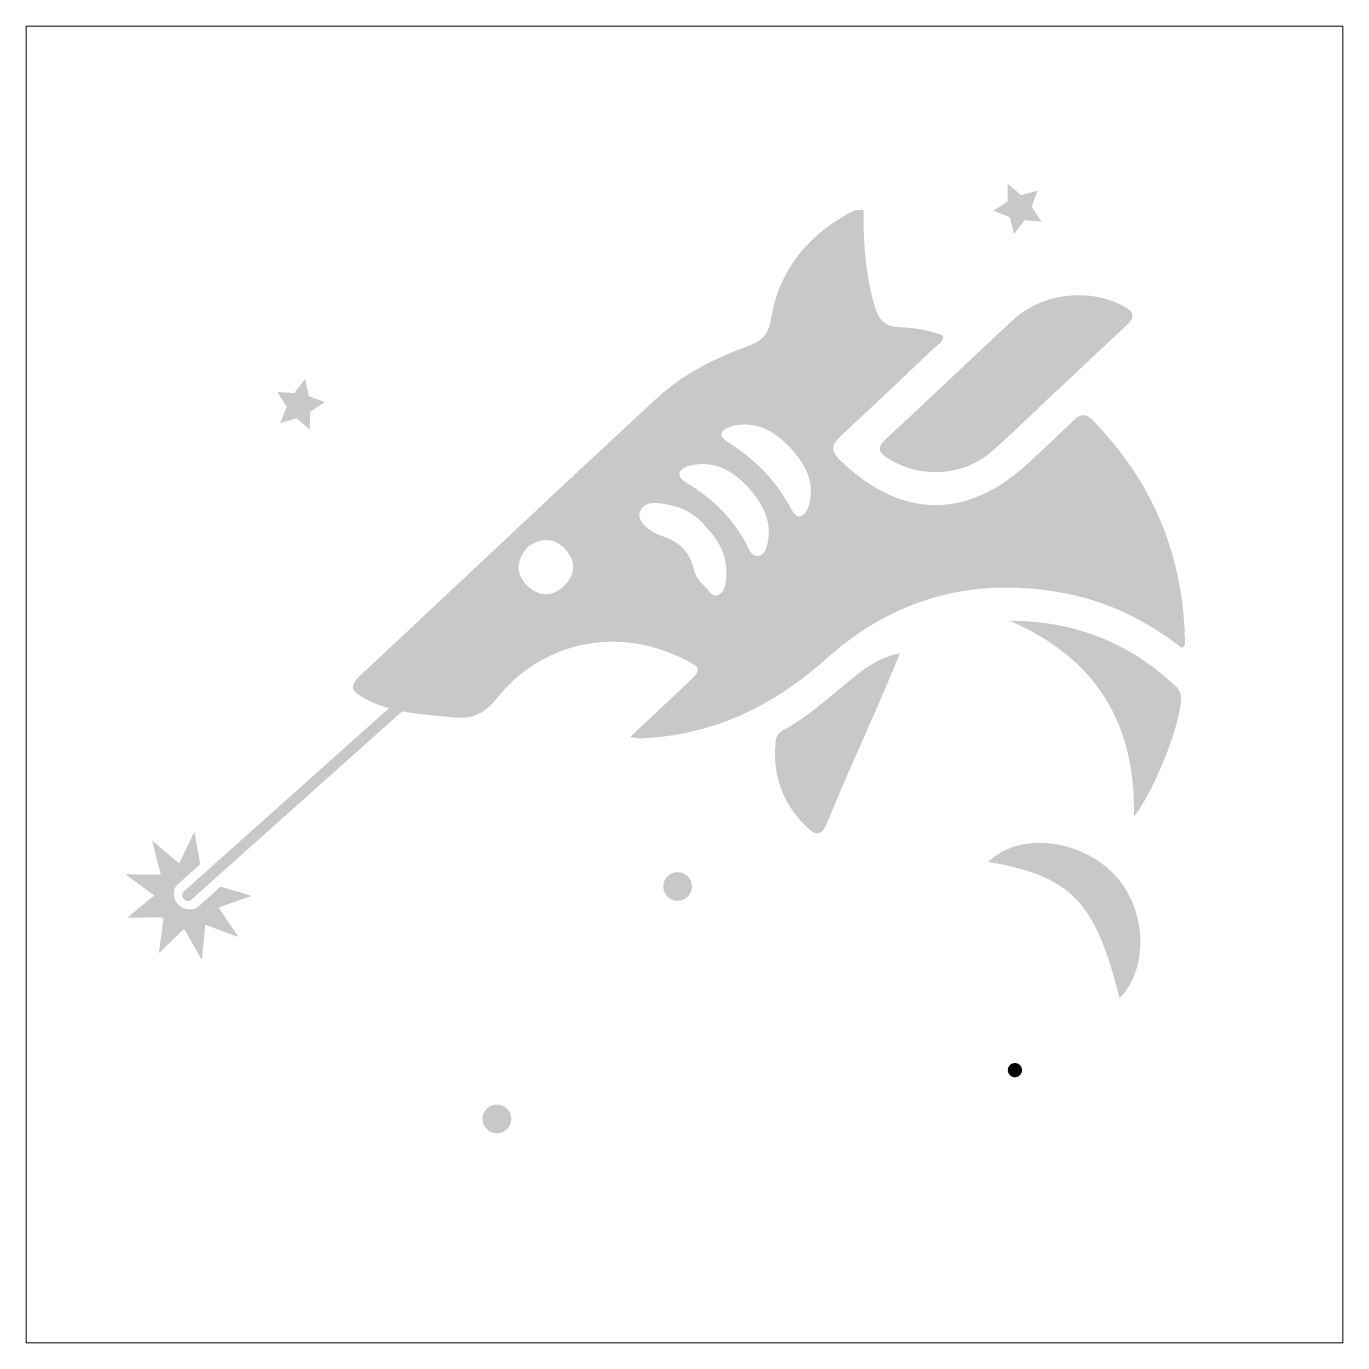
# Paper-space layout 'Layout1' of a CAD drawing. Header units: millimetres. Extents: x 0 to 190, y 0 to 190.
# The model-space entities are those that its viewports show. They can reach past a viewport. Long polylines and large blocks are cut down to what shows.
import ezdxf

# ---------------------------------------------------------------- set-up
doc = ezdxf.new("R2010")
doc.units = ezdxf.units.MM

msp = doc.modelspace()

# ---------------------------------------------------------------- hatches: boundary and pattern name
at = {"true_color": 0x000000, "transparency": 33554687}
for points in [[(146.91, 162.24), (144.45, 162.43), (142.97, 160.44), (142.3, 162.91), (139.96, 163.82), (142.01, 165.16), (142.04, 167.7), (143.98, 166.06), (146.34, 166.73), (145.49, 164.37)], [(40.98, 132.17), (39.11, 133.79), (36.74, 133.07), (37.68, 135.46), (36.33, 137.58), (38.78, 137.43), (40.33, 139.46), (40.91, 136.98), (43.2, 136.11), (41.11, 134.73)]]:
    msp.add_hatch(color=18, dxfattribs=at).paths.add_polyline_path(points, flags=0)
h = msp.add_hatch(color=18, dxfattribs=at)
edge = h.paths.add_edge_path(flags=0)
edge.add_spline(control_points=[(154.29, 133.53), (163.12, 124.49), (167.56, 113.68), (167.68, 101.08), (167.68, 100.94), (167.49, 100.8), (167.28, 100.51), (162.26, 104.41), (156.67, 107.22), (150.42, 108.43), (137.38, 110.95), (125.76, 107.9), (115.84, 99.04), (108.13, 92.14), (99.36, 87.85), (88.87, 87.46), (88.6, 87.45), (88.34, 87.52), (87.37, 87.64), (90.2, 90.3), (92.7, 92.64), (95.19, 95), (97.93, 97.58), (97.93, 97.59), (94.63, 99.17), (85.26, 103.66), (74.53, 101.36), (68.1, 93.26), (66.37, 91.08), (64.55, 90.17), (61.75, 90.49), (57.34, 90.98), (52.88, 91.06), (48.84, 93.29), (47.14, 94.23), (46.62, 94.96), (48.27, 96.51), (62.62, 109.9), (76.87, 123.4), (91.29, 136.72), (95.04, 140.18), (99.67, 142.48), (104.48, 144.24), (106.41, 144.94), (107.38, 145.88), (107.74, 148.06), (108.82, 154.75), (112.59, 159.72), (118.45, 163.12), (119.21, 163.56), (120.01, 164.14), (121.2, 163.88), (121.09, 159.18), (121.46, 154.52), (122.79, 149.96), (123.35, 148.03), (124.21, 147), (126.4, 146.95), (128.49, 146.9), (130.61, 146.53), (132.63, 145.77), (132.78, 144.78), (131.94, 144.49), (131.46, 144.03), (126.96, 139.75), (122.47, 135.47), (117.91, 131.27), (116.54, 130.01), (116.3, 129.11), (117.78, 127.69), (126.68, 119.13), (136.21, 119.03), (145.24, 127.5), (147.33, 129.47), (149.44, 131.42), (151.5, 133.41), (152.43, 134.31), (153.21, 134.63), (154.29, 133.53)], knot_values=[0, 0, 0, 0, 1, 1, 1, 2, 2, 2, 3, 3, 3, 4, 4, 4, 5, 5, 5, 6, 6, 6, 7, 7, 7, 8, 8, 8, 9, 9, 9, 10, 10, 10, 11, 11, 11, 12, 12, 12, 13, 13, 13, 14, 14, 14, 15, 15, 15, 16, 16, 16, 17, 17, 17, 18, 18, 18, 19, 19, 19, 20, 20, 20, 21, 21, 21, 22, 22, 22, 23, 23, 23, 24, 24, 24, 25, 25, 25, 26, 26, 26, 26], degree=3, periodic=1)
edge = h.paths.add_edge_path(flags=0)
edge.add_spline(control_points=[(101.22, 110.11), (101.67, 113.17), (100.62, 115.73), (98.32, 118.1), (97.17, 119.54), (95.48, 120.68), (93.44, 121.15), (91.74, 121.53), (89.31, 122.03), (88.77, 120.2), (88.35, 118.79), (90.28, 117.3), (92.06, 116.72), (94.44, 115.95), (96.08, 114.4), (96.59, 111.93), (96.84, 110.72), (97.64, 110.01), (98.39, 109.22), (98.86, 108.72), (99.28, 107.84), (100.17, 108.24), (100.89, 108.57), (101.11, 109.38), (101.22, 110.11)], knot_values=[0, 0, 0, 0, 1, 1, 1, 2, 2, 2, 3, 3, 3, 4, 4, 4, 5, 5, 5, 6, 6, 6, 7, 7, 7, 8, 8, 8, 8], degree=3, periodic=1)
edge = h.paths.add_edge_path(flags=0)
edge.add_spline(control_points=[(77.92, 109.61), (79.49, 111.18), (79.55, 113.08), (78.09, 114.72), (76.48, 116.54), (74.52, 116.56), (72.57, 115.16), (70.95, 113.33), (70.72, 111.35), (72.43, 109.62), (74.1, 107.92), (76.16, 107.84), (77.92, 109.61)], knot_values=[0, 0, 0, 0, 1, 1, 1, 2, 2, 2, 3, 3, 3, 4, 4, 4, 4], degree=3, periodic=1)
edge = h.paths.add_edge_path(flags=0)
edge.add_spline(control_points=[(113.29, 121.29), (114.15, 124.62), (112.7, 127.21), (110.4, 129.68), (108.2, 131.9), (105.6, 133.52), (102.11, 132.64), (100.8, 132.31), (99.85, 131.38), (101.37, 130.43), (105.39, 127.93), (108.52, 124.79), (110.74, 120.56), (111.7, 118.73), (112.87, 119.7), (113.29, 121.29)], knot_values=[0, 0, 0, 0, 1, 1, 1, 2, 2, 2, 3, 3, 3, 4, 4, 4, 5, 5, 5, 5], degree=3, periodic=1)
edge = h.paths.add_edge_path(flags=0)
edge.add_spline(control_points=[(107.27, 115.65), (107.94, 118.86), (106.67, 121.4), (104.17, 124.1), (102.28, 126.01), (99.73, 127.73), (96.23, 126.97), (94.52, 126.6), (93.75, 125.51), (95.47, 124.48), (99.47, 122.09), (102.58, 119.01), (104.59, 114.8), (104.82, 114.31), (105.32, 113.62), (106.11, 113.9), (106.89, 114.18), (107.11, 114.89), (107.27, 115.65)], knot_values=[0, 0, 0, 0, 1, 1, 1, 2, 2, 2, 3, 3, 3, 4, 4, 4, 5, 5, 5, 6, 6, 6, 6], degree=3, periodic=1)
h = msp.add_hatch(color=18, dxfattribs=at)
edge = h.paths.add_edge_path(flags=0)
edge.add_spline(control_points=[(149.24, 137.88), (146.14, 134.96), (143.09, 131.99), (139.92, 129.14), (135.79, 125.42), (129.67, 124.97), (124.94, 127.83), (123.47, 128.73), (122.84, 129.37), (124.47, 130.86), (130.67, 136.55), (136.72, 142.41), (142.92, 148.12), (147.1, 151.96), (153.96, 152.64), (158.77, 150.02), (160.36, 149.15), (160.55, 148.42), (159.18, 147.17), (155.83, 144.11), (152.56, 140.97), (149.25, 137.86), (149.25, 137.87), (149.24, 137.87), (149.24, 137.88)], knot_values=[0, 0, 0, 0, 1, 1, 1, 2, 2, 2, 3, 3, 3, 4, 4, 4, 5, 5, 5, 6, 6, 6, 7, 7, 7, 8, 8, 8, 8], degree=3, periodic=1)
h = msp.add_hatch(color=18, dxfattribs=at)
edge = h.paths.add_edge_path(flags=0)
edge.add_spline(control_points=[(23.37, 63.93), (23.15, 63.93), (22.93, 64.02), (22.77, 64.2), (22.47, 64.53), (22.49, 65.05), (22.83, 65.34), (22.83, 65.34), (69.53, 107.05), (69.53, 107.05), (69.86, 107.35), (70.38, 107.33), (70.68, 106.99), (70.98, 106.66), (70.95, 106.15), (70.61, 105.85), (70.61, 105.85), (23.91, 64.14), (23.91, 64.14), (23.76, 64), (23.56, 63.93), (23.37, 63.93)], knot_values=[0, 0, 0, 0, 1, 1, 1, 2, 2, 2, 3, 3, 3, 4, 4, 4, 5, 5, 5, 6, 6, 6, 7, 7, 7, 7], degree=3, periodic=1)
h = msp.add_hatch(color=18, dxfattribs=at)
edge = h.paths.add_edge_path(flags=0)
edge.add_spline(control_points=[(142.32, 104.47), (151.61, 104.48), (159.62, 101.35), (166.35, 94.98), (166.92, 94.44), (167.16, 93.87), (167.12, 93.04), (166.88, 89.07), (163.24, 79.85), (160.27, 76.11), (160.63, 89.65), (154.72, 99.1), (142.32, 104.47)], knot_values=[0, 0, 0, 0, 1, 1, 1, 2, 2, 2, 3, 3, 3, 4, 4, 4, 4], degree=3, periodic=1)
h = msp.add_hatch(color=18, dxfattribs=at)
edge = h.paths.add_edge_path(flags=0)
edge.add_spline(control_points=[(126.45, 99.78), (125.35, 97.19), (124.42, 94.93), (123.45, 92.69), (120.95, 86.93), (118.32, 81.22), (115.97, 75.39), (115.02, 73.04), (114.15, 73.42), (112.75, 74.81), (109.46, 78.08), (108.05, 82.02), (108.4, 86.62), (108.46, 87.4), (108.6, 88.15), (109.32, 88.53), (113.63, 90.8), (117.02, 94.27), (120.85, 97.16), (122.35, 98.3), (124.05, 99.27), (126.45, 99.78)], knot_values=[0, 0, 0, 0, 1, 1, 1, 2, 2, 2, 3, 3, 3, 4, 4, 4, 5, 5, 5, 6, 6, 6, 7, 7, 7, 7], degree=3, periodic=1)
h = msp.add_hatch(color=18, dxfattribs=at)
edge = h.paths.add_edge_path(flags=0)
edge.add_spline(control_points=[(30.62, 58.73), (30.05, 58.92), (29.51, 59.14), (28.96, 59.34), (28.32, 59.58), (27.67, 59.82), (27.03, 60.07), (26.7, 60.19), (26.38, 60.32), (26.06, 60.44), (25.93, 60.49), (25.88, 60.46), (25.88, 60.32), (25.87, 59.91), (25.79, 59.51), (25.76, 59.1), (25.72, 58.43), (25.63, 57.76), (25.56, 57.09), (25.53, 56.84), (25.53, 56.58), (25.49, 56.33), (25.46, 56.08), (25.44, 55.83), (25.42, 55.58), (25.42, 55.55), (25.42, 55.52), (25.38, 55.51), (25.35, 55.51), (25.34, 55.54), (25.32, 55.55), (25.22, 55.65), (25.18, 55.78), (25.11, 55.9), (24.94, 56.18), (24.78, 56.46), (24.62, 56.75), (24.48, 57), (24.34, 57.26), (24.2, 57.51), (24.06, 57.75), (23.92, 57.98), (23.78, 58.22), (23.63, 58.48), (23.47, 58.75), (23.32, 59.02), (23.18, 59.26), (23.05, 59.5), (22.91, 59.74), (22.86, 59.84), (22.79, 59.83), (22.72, 59.76), (22.47, 59.53), (19.7, 56.88), (19.41, 56.59), (19.38, 56.56), (19.35, 56.53), (19.33, 56.49), (19.31, 56.46), (19.3, 56.43), (19.25, 56.44), (19.2, 56.45), (19.21, 56.49), (19.21, 56.53), (19.23, 56.72), (19.25, 56.9), (19.27, 57.09), (19.33, 57.54), (19.39, 57.99), (19.46, 58.44), (19.51, 58.86), (19.57, 59.28), (19.63, 59.71), (19.7, 60.26), (19.85, 61.39), (19.85, 61.39), (19.85, 61.39), (19.49, 61.59), (19.38, 61.58), (18.78, 61.57), (18.18, 61.55), (17.57, 61.54), (16.88, 61.53), (16.19, 61.53), (15.51, 61.5), (15.27, 61.49), (15.04, 61.5), (14.8, 61.49), (14.77, 61.49), (14.72, 61.47), (14.71, 61.52), (14.7, 61.56), (14.74, 61.58), (14.76, 61.6), (15.02, 61.83), (15.26, 62.08), (15.54, 62.27), (15.96, 62.56), (16.29, 62.95), (16.7, 63.24), (17.14, 63.55), (17.5, 63.93), (17.92, 64.25), (18.09, 64.38), (18.26, 64.51), (18.43, 64.65), (18.48, 64.69), (18.5, 64.72), (18.42, 64.77), (17.75, 65.28), (17.07, 65.77), (16.39, 66.27), (16.07, 66.51), (15.76, 66.76), (15.42, 66.99), (15.11, 67.2), (14.83, 67.45), (14.51, 67.64), (14.47, 67.67), (14.43, 67.69), (14.45, 67.74), (14.47, 67.79), (14.52, 67.78), (14.56, 67.78), (15.05, 67.74), (15.54, 67.77), (16.03, 67.75), (16.61, 67.73), (17.19, 67.72), (17.77, 67.73), (18.29, 67.73), (18.8, 67.72), (19.31, 67.71), (19.44, 67.7), (19.46, 67.74), (19.43, 67.84), (19.35, 68.14), (19.27, 68.43), (19.19, 68.73), (18.93, 69.77), (18.67, 70.81), (18.41, 71.85), (18.36, 72.06), (18.31, 72.27), (18.25, 72.48), (18.24, 72.52), (18.22, 72.57), (18.26, 72.6), (18.3, 72.63), (18.33, 72.57), (18.36, 72.55), (18.68, 72.29), (18.99, 72.01), (19.31, 71.74), (19.61, 71.49), (19.9, 71.22), (20.21, 70.98), (20.74, 70.54), (21.25, 70.07), (21.79, 69.63), (21.85, 69.58), (21.91, 69.52), (21.98, 69.46), (22.11, 69.36), (22.12, 69.36), (22.2, 69.51), (22.3, 69.72), (22.4, 69.93), (22.5, 70.14), (22.84, 70.84), (23.16, 71.55), (23.51, 72.24), (23.7, 72.6), (23.86, 72.98), (24.04, 73.34), (24.1, 73.49), (24.17, 73.63), (24.24, 73.77), (24.26, 73.8), (24.27, 73.84), (24.32, 73.83), (24.37, 73.83), (24.36, 73.78), (24.37, 73.75), (24.48, 73.11), (24.58, 72.48), (24.7, 71.84), (24.76, 71.46), (24.84, 71.09), (24.9, 70.71), (24.99, 70.26), (25.06, 69.8), (25.14, 69.35), (25.16, 69.24), (25.1, 69.16), (25.02, 69.09), (24.12, 68.3), (23.23, 67.5), (22.33, 66.7), (22.17, 66.56), (22.02, 66.42), (21.85, 66.28), (21.61, 66.08), (21.5, 65.81), (21.42, 65.52), (21.28, 65), (21.35, 64.49), (21.57, 64), (21.74, 63.64), (22, 63.35), (22.33, 63.11), (22.69, 62.85), (23.08, 62.72), (23.51, 62.69), (23.93, 62.67), (24.33, 62.74), (24.69, 62.99), (25.15, 63.32), (25.55, 63.72), (25.97, 64.09), (26.66, 64.68), (27.33, 65.3), (28.01, 65.91), (28.08, 65.97), (28.15, 65.98), (28.23, 65.95), (28.9, 65.75), (29.57, 65.56), (30.24, 65.36), (30.9, 65.17), (31.56, 64.97), (32.22, 64.77), (32.28, 64.75), (32.34, 64.74), (32.39, 64.73), (32.43, 64.71), (32.49, 64.71), (32.49, 64.65), (32.48, 64.6), (32.44, 64.58), (32.39, 64.56), (32.22, 64.51), (32.04, 64.45), (31.87, 64.39), (31.02, 64.09), (30.18, 63.79), (29.33, 63.5), (28.91, 63.35), (28.48, 63.2), (28.05, 63.05), (27.82, 62.97), (27.82, 62.97), (27.96, 62.76), (28.24, 62.35), (28.52, 61.94), (28.8, 61.52), (29.02, 61.2), (29.24, 60.88), (29.45, 60.56), (29.68, 60.22), (29.9, 59.89), (30.13, 59.56), (30.27, 59.35), (30.4, 59.13), (30.56, 58.93), (30.6, 58.88), (30.61, 58.82), (30.62, 58.73)], knot_values=[0, 0, 0, 0, 1, 1, 1, 2, 2, 2, 3, 3, 3, 4, 4, 4, 5, 5, 5, 6, 6, 6, 7, 7, 7, 8, 8, 8, 9, 9, 9, 10, 10, 10, 11, 11, 11, 12, 12, 12, 13, 13, 13, 14, 14, 14, 15, 15, 15, 16, 16, 16, 17, 17, 17, 18, 18, 18, 19, 19, 19, 20, 20, 20, 21, 21, 21, 22, 22, 22, 23, 23, 23, 24, 24, 24, 25, 25, 25, 26, 26, 26, 27, 27, 27, 28, 28, 28, 29, 29, 29, 30, 30, 30, 31, 31, 31, 32, 32, 32, 33, 33, 33, 34, 34, 34, 35, 35, 35, 36, 36, 36, 37, 37, 37, 38, 38, 38, 39, 39, 39, 40, 40, 40, 41, 41, 41, 42, 42, 42, 43, 43, 43, 44, 44, 44, 45, 45, 45, 46, 46, 46, 47, 47, 47, 48, 48, 48, 49, 49, 49, 50, 50, 50, 51, 51, 51, 52, 52, 52, 53, 53, 53, 54, 54, 54, 55, 55, 55, 56, 56, 56, 57, 57, 57, 58, 58, 58, 59, 59, 59, 60, 60, 60, 61, 61, 61, 62, 62, 62, 63, 63, 63, 64, 64, 64, 65, 65, 65, 66, 66, 66, 67, 67, 67, 68, 68, 68, 69, 69, 69, 70, 70, 70, 71, 71, 71, 72, 72, 72, 73, 73, 73, 74, 74, 74, 75, 75, 75, 76, 76, 76, 77, 77, 77, 78, 78, 78, 79, 79, 79, 80, 80, 80, 81, 81, 81, 82, 82, 82, 83, 83, 83, 84, 84, 84, 85, 85, 85, 86, 86, 86, 87, 87, 87, 88, 88, 88, 89, 89, 89, 89], degree=3, periodic=1)
h = msp.add_hatch(color=18, dxfattribs=at)
edge = h.paths.add_edge_path(flags=0)
edge.add_spline(control_points=[(158.21, 49.82), (154.73, 63.87), (151.27, 67.47), (139.22, 69.59), (143.43, 73.79), (151.98, 73.08), (157.11, 68.11), (162.12, 63.25), (162.65, 54.42), (158.21, 49.82)], knot_values=[0, 0, 0, 0, 1, 1, 1, 2, 2, 2, 3, 3, 3, 3], degree=3, periodic=1)
h = msp.add_hatch(color=18, dxfattribs=at)
edge = h.paths.add_edge_path(flags=0)
edge.add_spline(control_points=[(92.18, 66.02), (92.18, 67.16), (93.11, 68.1), (94.26, 68.1), (95.41, 68.1), (96.34, 67.16), (96.34, 66.02), (96.34, 64.87), (95.41, 63.94), (94.26, 63.94), (93.11, 63.94), (92.18, 64.87), (92.18, 66.02)], knot_values=[0, 0, 0, 0, 1, 1, 1, 2, 2, 2, 3, 3, 3, 4, 4, 4, 4], degree=3, periodic=1)
h = msp.add_hatch(color=18, dxfattribs=at)
edge = h.paths.add_edge_path(flags=0)
edge.add_spline(control_points=[(142.03, 39.44), (142.03, 40.02), (142.49, 40.48), (143.07, 40.48), (143.64, 40.48), (144.11, 40.02), (144.11, 39.44), (144.11, 38.87), (143.64, 38.4), (143.07, 38.4), (142.49, 38.4), (142.03, 38.87), (142.03, 39.44)], knot_values=[0, 0, 0, 0, 1, 1, 1, 2, 2, 2, 3, 3, 3, 4, 4, 4, 4], degree=3, periodic=1)
h = msp.add_hatch(color=18, dxfattribs=at)
edge = h.paths.add_edge_path(flags=0)
edge.add_spline(control_points=[(66.02, 32.38), (66.02, 33.53), (66.95, 34.46), (68.1, 34.46), (69.25, 34.46), (70.18, 33.53), (70.18, 32.38), (70.18, 31.23), (69.25, 30.3), (68.1, 30.3), (66.95, 30.3), (66.02, 31.23), (66.02, 32.38)], knot_values=[0, 0, 0, 0, 1, 1, 1, 2, 2, 2, 3, 3, 3, 4, 4, 4, 4], degree=3, periodic=1)

psp = doc.layouts.get("Layout1")

# ---------------------------------------------------------------- viewports
at = {"layer": '0'}
psp.add_viewport(center=(95.25, 95.25), size=(190.5, 190.5), view_center_point=(95.25, 95.25), view_height=190.5, dxfattribs=at)

doc.saveas('drawing.dxf')
